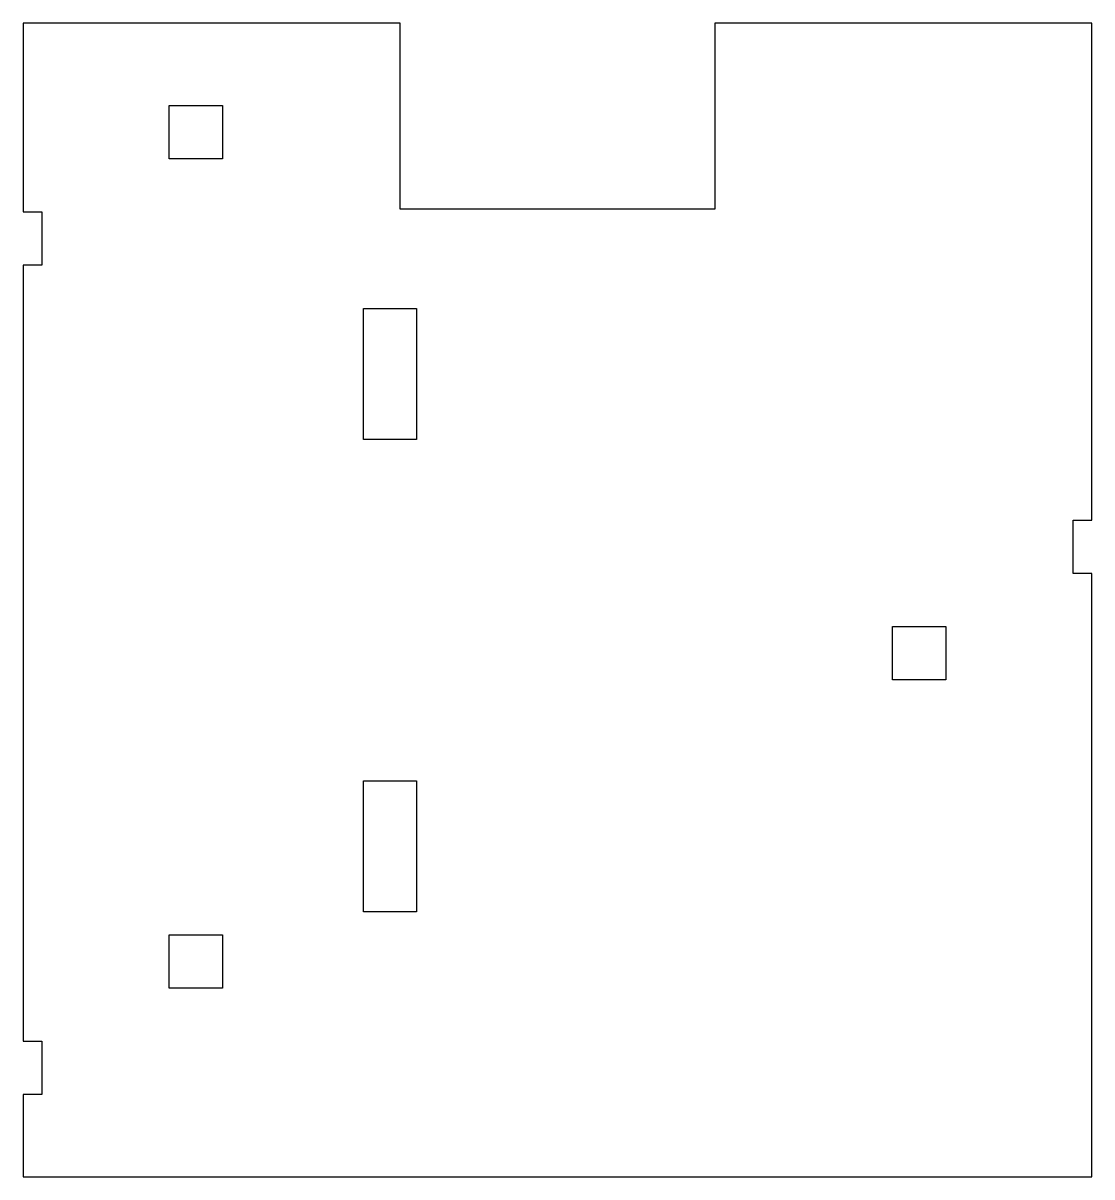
# Model space of a CAD drawing. Header units: metres. Extents: x -100 to 100, y -108 to 108.
import ezdxf

# ---------------------------------------------------------------- set-up
doc = ezdxf.new("R2010")
doc.units = ezdxf.units.M

msp = doc.modelspace()

# ---------------------------------------------------------------- linework, layer by layer
for p, q in [((-29.56, 108.5), (-100.5, 108.5)), ((-100.5, 108.5), (-100.5, 73)), ((-29.56, 73.5), (-29.56, 108.5)), ((100.5, 108.5), (29.56, 108.5)), ((29.56, 108.5), (29.56, 73.5)), ((100.5, 15), (100.5, 108.5)), ((-73, 83), (-73, 93)), ((-73, 93), (-63, 93)), ((-63, 93), (-63, 83)), ((-63, 83), (-73, 83)), ((-100.5, 73), (-97, 73)), ((-97, 73), (-97, 63)), ((29.56, 73.5), (-29.56, 73.5)), ((-97, 63), (-100.5, 63)), ((-100.5, 63), (-100.5, -83)), ((-36.51, 30.1754), (-36.51, 54.8246)), ((-36.51, 54.8246), (-26.51, 54.8246)), ((-26.51, 54.8246), (-26.51, 30.1754)), ((-26.51, 30.1754), (-36.51, 30.1754)), ((97, 5), (97, 15)), ((97, 15), (100.5, 15)), ((100.5, 5), (97, 5)), ((100.5, -108.5), (100.5, 5)), ((63, -15), (63, -5)), ((63, -5), (73, -5)), ((73, -5), (73, -15)), ((73, -15), (63, -15)), ((-36.51, -58.6746), (-36.51, -34.0254)), ((-36.51, -34.0254), (-26.51, -34.0254)), ((-26.51, -34.0254), (-26.51, -58.6746)), ((-26.51, -58.6746), (-36.51, -58.6746)), ((-73, -73), (-73, -63)), ((-73, -63), (-63, -63)), ((-63, -63), (-63, -73)), ((-63, -73), (-73, -73)), ((-100.5, -83), (-97, -83)), ((-97, -83), (-97, -93)), ((-97, -93), (-100.5, -93)), ((-100.5, -93), (-100.5, -108.5)), ((-100.5, -108.5), (100.5, -108.5))]:
    msp.add_line(p, q)

doc.saveas('drawing.dxf')
